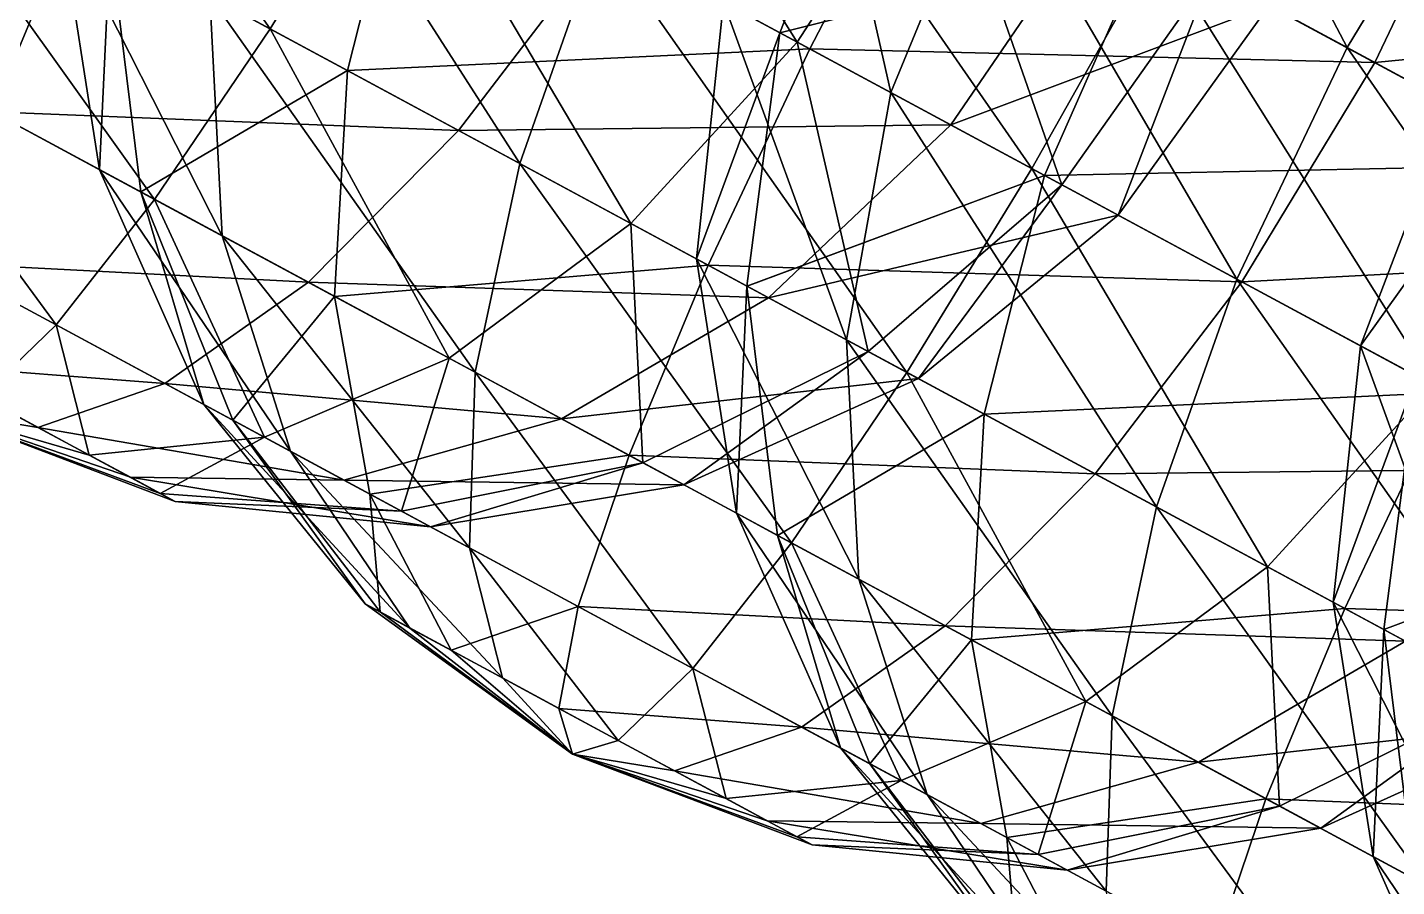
# Model space of a CAD drawing. Header units: metres. Extents: x -386 to 289, y -317 to 299.
# Drawn here: x -3.1 to 38.4, y 124.21 to 150.26 of the extents above; entities that cross this region are included whole.
import ezdxf

# ---------------------------------------------------------------- set-up
doc = ezdxf.new("R2010")
doc.units = ezdxf.units.M

msp = doc.modelspace()

# ---------------------------------------------------------------- linework, layer by layer
for points in [[(-5.050865, 163.459, -183.05844), (-7.4804945, 156.54846, -185.82883), (4.2559056, 150.21585, -184.09088), (4.256006, 150.21596, -184.09077)], [(-5.050865, 163.459, -183.05844), (4.2559056, 150.21585, -184.09088), (8.039389, 156.39587, -181.12003), (8.039489, 156.39598, -181.11992)], [(11.84504, 163.1652, -180.10672), (8.039389, 156.39587, -181.12003), (20.228855, 149.81879, -186.8784), (20.228954, 149.8189, -186.8783)], [(11.84504, 163.1652, -180.10672), (20.228855, 149.81879, -186.8784), (24.464502, 156.35611, -186.06824), (24.464602, 156.35622, -186.06813)], [(30.440643, 161.95428, -528.7395), (26.040586, 155.50569, -528.11615), (36.893932, 149.64954, -518.6788), (36.89403, 149.64964, -518.67865)], [(30.440643, 161.95428, -528.7395), (36.893932, 149.64954, -518.6788), (40.92417, 156.29768, -519.6237), (40.92427, 156.29779, -519.6236)], [(17.593472, 160.0635, -350.39615), (14.249596, 153.04503, -351.34106), (27.33985, 145.9819, -349.40265), (27.339949, 145.98201, -349.40256)], [(17.593472, 160.0635, -350.39615), (27.33985, 145.9819, -349.40265), (31.1455, 152.75124, -348.38934), (31.1456, 152.75134, -348.38925)], [(34.713963, 159.64853, -349.40265), (31.1455, 152.75124, -348.38934), (43.76496, 145.94214, -354.35086), (43.76506, 145.94225, -354.35077)], [(34.713963, 159.64853, -349.40265), (43.76496, 145.94214, -354.35086), (46.90343, 153.07146, -355.16104), (46.90353, 153.07156, -355.16095)], [(3.7660675, 158.70163, -360.4569), (2.4206924, 151.20607, -362.2845), (11.819966, 146.13449, -354.11145), (11.820066, 146.1346, -354.11136)], [(3.7660675, 158.70163, -360.4569), (11.819966, 146.13449, -354.11145), (14.249596, 153.04503, -351.34106), (14.249696, 153.04514, -351.34097)], [(20.794071, 158.33655, -542.45544), (17.998785, 151.02206, -542.5902), (23.066528, 148.28766, -528.7395), (23.066628, 148.28777, -528.7394)], [(20.794071, 158.33655, -542.45544), (23.066528, 148.28766, -528.7395), (26.040586, 155.50569, -528.11615), (26.040686, 155.5058, -528.116)], [(22.560184, 157.3836, -557.8544), (19.70472, 150.1016, -557.4644), (17.998785, 151.02206, -542.5902), (17.998884, 151.02217, -542.5901)], [(30.8657, 152.90219, -570.1868), (19.70472, 150.1016, -557.4644), (22.560184, 157.3836, -557.8544), (22.560284, 157.38371, -557.85425)], [(-7.4804945, 156.54846, -185.82883), (-8.830305, 150.21683, -190.23586), (0.7524252, 145.04626, -188.81683), (0.7525252, 145.04637, -188.81673)], [(-7.4804945, 156.54846, -185.82883), (0.7524252, 145.04626, -188.81683), (4.2559056, 150.21585, -184.09088), (4.256006, 150.21596, -184.09077)], [(24.184704, 156.50706, -407.86572), (20.61624, 149.60977, -406.85242), (8.426771, 156.18684, -401.09402), (8.426871, 156.18695, -401.09393)], [(37.736732, 149.1948, -405.85892), (20.61624, 149.60977, -406.85242), (24.184704, 156.50706, -407.86572), (24.184803, 156.50717, -407.86563)], [(41.080605, 156.21327, -404.914), (37.736732, 149.1948, -405.85892), (24.184704, 156.50706, -407.86572), (24.184803, 156.50717, -407.86563)], [(8.426771, 156.18684, -401.09402), (6.5993633, 148.95139, -398.71875), (-0.59342194, 152.8324, -388.0385), (-0.5933219, 152.8325, -388.03842)], [(8.039389, 156.39587, -181.12003), (4.2559056, 150.21585, -184.09088), (15.184683, 144.319, -189.25371), (15.184783, 144.3191, -189.2536)], [(20.61624, 149.60977, -406.85242), (6.5993633, 148.95139, -398.71875), (8.426771, 156.18684, -401.09402), (8.426871, 156.18695, -401.09393)], [(8.039389, 156.39587, -181.12003), (15.184683, 144.319, -189.25371), (20.228855, 149.81879, -186.8784), (20.228954, 149.8189, -186.8783)], [(8.426771, 156.18684, -401.09402), (8.426771, 156.18684, -401.09402), (20.61624, 149.60977, -406.85242), (20.616339, 149.60988, -406.85233)], [(24.464502, 156.35611, -186.06824), (20.228855, 149.81879, -186.8784), (28.251364, 145.49008, -198.79065), (28.251463, 145.49019, -198.79054)], [(24.464502, 156.35611, -186.06824), (28.251364, 145.49008, -198.79065), (32.770016, 151.8747, -198.4007), (32.770115, 151.8748, -198.40059)], [(40.92417, 156.29768, -519.6237), (36.893932, 149.64954, -518.6788), (50.44596, 142.33727, -516.67194), (50.44606, 142.33737, -516.6718)], [(51.564133, 150.55667, -395.79816), (37.736732, 149.1948, -405.85892), (41.080605, 156.21327, -404.914), (41.080704, 156.21338, -404.9139)], [(26.040586, 155.50569, -528.11615), (23.066528, 148.28766, -528.7395), (33.550056, 142.63106, -519.6237), (33.550156, 142.63116, -519.6236)], [(26.040586, 155.50569, -528.11615), (33.550056, 142.63106, -519.6237), (36.893932, 149.64954, -518.6788), (36.89403, 149.64964, -518.67865)], [(-0.59342194, 152.8324, -388.0385), (-0.9141674, 145.94551, -375.33112), (-2.1229248, 153.65767, -374.70264), (-2.122825, 153.65778, -374.70255)], [(-2.1229248, 153.65767, -374.70264), (-0.9141674, 145.94551, -375.33112), (2.795681, 143.94379, -365.19174), (2.795781, 143.9439, -365.19165)], [(-2.1229248, 153.65767, -374.70264), (2.795681, 143.94379, -365.19174), (2.4206924, 151.20607, -362.2845), (2.4207923, 151.20618, -362.2844)], [(29.289616, 153.75261, -228.13889), (24.889557, 147.30402, -227.51553), (14.406031, 152.96062, -236.63138), (14.406131, 152.96072, -236.63127)], [(34.53613, 150.92175, -213.79962), (24.889557, 147.30402, -227.51553), (29.289616, 153.75261, -228.13889), (29.289715, 153.75272, -228.13878)], [(-1.7723188, 153.4685, -235.59894), (-4.1696005, 147.70206, -230.87299), (-13.092911, 152.51682, -226.65756), (-13.092811, 152.51692, -226.65746)], [(9.964082, 147.13588, -233.861), (-4.1696005, 147.70206, -230.87299), (-1.7723188, 153.4685, -235.59894), (-1.7722188, 153.46861, -235.59883)], [(14.406031, 152.96062, -236.63138), (9.964082, 147.13588, -233.861), (-1.7723188, 153.4685, -235.59894), (-1.7722188, 153.46861, -235.59883)], [(-0.59342194, 152.8324, -388.0385), (0.3346653, 145.27168, -386.21982), (-0.9141674, 145.94551, -375.33112), (-0.9140674, 145.94562, -375.33102)], [(6.5993633, 148.95139, -398.71875), (0.3346653, 145.27168, -386.21982), (-0.59342194, 152.8324, -388.0385), (-0.5933219, 152.8325, -388.03842)], [(24.889557, 147.30402, -227.51553), (9.964082, 147.13588, -233.861), (14.406031, 152.96062, -236.63138), (14.406131, 152.96072, -236.63127)], [(14.249596, 153.04503, -351.34106), (11.819966, 146.13449, -354.11145), (23.556366, 139.80188, -352.3735), (23.556465, 139.80199, -352.3734)], [(14.249596, 153.04503, -351.34106), (23.556366, 139.80188, -352.3735), (27.33985, 145.9819, -349.40265), (27.339949, 145.98201, -349.40256)], [(30.8657, 152.90219, -570.1868), (27.727232, 145.77287, -569.37665), (19.70472, 150.1016, -557.4644), (19.704819, 150.1017, -557.4643)], [(31.1455, 152.75124, -348.38934), (27.33985, 145.9819, -349.40265), (39.529316, 139.40482, -355.16104), (39.529415, 139.40492, -355.16095)], [(43.485165, 146.0931, -576.1484), (27.727232, 145.77287, -569.37665), (30.8657, 152.90219, -570.1868), (30.865799, 152.9023, -570.1867)], [(47.290817, 152.86243, -575.1351), (43.485165, 146.0931, -576.1484), (30.8657, 152.90219, -570.1868), (30.865799, 152.9023, -570.1867)], [(30.8657, 152.90219, -570.1868), (30.8657, 152.90219, -570.1868), (43.485165, 146.0931, -576.1484), (43.485264, 146.0932, -576.14825)], [(31.1455, 152.75124, -348.38934), (39.529316, 139.40482, -355.16104), (43.76496, 145.94214, -354.35086), (43.76506, 145.94225, -354.35077)], [(32.770016, 151.8747, -198.4007), (28.251364, 145.49008, -198.79065), (29.9573, 144.56961, -213.66487), (29.9574, 144.56972, -213.66476)], [(32.770016, 151.8747, -198.4007), (29.9573, 144.56961, -213.66487), (34.53613, 150.92175, -213.79962), (34.53623, 150.92186, -213.79951)], [(2.4206924, 151.20607, -362.2845), (2.795681, 143.94379, -365.19174), (10.470156, 139.80286, -358.5185), (10.470256, 139.80296, -358.5184)], [(2.4206924, 151.20607, -362.2845), (10.470156, 139.80286, -358.5185), (11.819966, 146.13449, -354.11145), (11.820066, 146.1346, -354.11136)], [(19.70472, 150.1016, -557.4644), (17.177536, 143.2437, -542.9853), (17.998785, 151.02206, -542.5902), (17.998884, 151.02217, -542.5901)], [(17.998785, 151.02206, -542.5902), (17.177536, 143.2437, -542.9853), (21.721153, 140.7921, -530.5671), (21.721252, 140.7922, -530.56696)], [(17.998785, 151.02206, -542.5902), (21.721153, 140.7921, -530.5671), (23.066528, 148.28766, -528.7395), (23.066628, 148.28777, -528.7394)], [(34.53613, 150.92175, -213.79962), (29.9573, 144.56961, -213.66487), (24.889557, 147.30402, -227.51553), (24.889656, 147.30412, -227.51543)], [(51.564133, 150.55667, -395.79816), (48.590076, 143.33864, -396.4215), (37.736732, 149.1948, -405.85892), (37.73683, 149.1949, -405.85883)], [(-8.830305, 150.21683, -190.23586), (-9.008308, 144.89558, -195.97922), (-2.232294, 141.23944, -194.97581), (-2.2321942, 141.23955, -194.97571)], [(-8.830305, 150.21683, -190.23586), (-2.232294, 141.23944, -194.97581), (0.7524252, 145.04626, -188.81683), (0.7525252, 145.04637, -188.81673)], [(4.2559056, 150.21585, -184.09088), (0.7524252, 145.04626, -188.81683), (9.675734, 140.2315, -193.03226), (9.675834, 140.23161, -193.03215)], [(4.2559056, 150.21585, -184.09088), (9.675734, 140.2315, -193.03226), (15.184683, 144.319, -189.25371), (15.184783, 144.3191, -189.2536)], [(19.70472, 150.1016, -557.4644), (18.707039, 142.41843, -556.32117), (17.177536, 143.2437, -542.9853), (17.177635, 143.2438, -542.98517)], [(27.727232, 145.77287, -569.37665), (18.707039, 142.41843, -556.32117), (19.70472, 150.1016, -557.4644), (19.704819, 150.1017, -557.4643)], [(20.61624, 149.60977, -406.85242), (17.528141, 143.05453, -403.88156), (6.5993633, 148.95139, -398.71875), (6.5994635, 148.95149, -398.71866)], [(20.228855, 149.81879, -186.8784), (15.184683, 144.319, -189.25371), (22.377468, 140.43797, -199.93393), (22.377567, 140.43808, -199.93382)], [(33.70649, 142.54665, -404.914), (17.528141, 143.05453, -403.88156), (20.61624, 149.60977, -406.85242), (20.616339, 149.60988, -406.85233)], [(20.228855, 149.81879, -186.8784), (22.377468, 140.43797, -199.93393), (28.251364, 145.49008, -198.79065), (28.251463, 145.49019, -198.79054)], [(37.736732, 149.1948, -405.85892), (33.70649, 142.54665, -404.914), (20.61624, 149.60977, -406.85242), (20.616339, 149.60988, -406.85233)], [(36.893932, 149.64954, -518.6788), (33.550056, 142.63106, -519.6237), (46.640312, 135.56793, -517.68524), (46.64041, 135.56804, -517.6851)], [(36.893932, 149.64954, -518.6788), (46.640312, 135.56793, -517.68524), (50.44596, 142.33727, -516.67194), (50.44606, 142.33737, -516.6718)], [(48.590076, 143.33864, -396.4215), (33.70649, 142.54665, -404.914), (37.736732, 149.1948, -405.85892), (37.73683, 149.1949, -405.85883)], [(6.5993633, 148.95139, -398.71875), (6.20755, 142.10284, -394.9402), (0.3346653, 145.27168, -386.21982), (0.3347653, 145.27179, -386.21973)], [(17.528141, 143.05453, -403.88156), (6.20755, 142.10284, -394.9402), (6.5993633, 148.95139, -398.71875), (6.5994635, 148.95149, -398.71866)], [(6.5993633, 148.95139, -398.71875), (6.5993633, 148.95139, -398.71875), (17.528141, 143.05453, -403.88156), (17.52824, 143.05464, -403.88147)], [(23.066528, 148.28766, -528.7395), (21.721153, 140.7921, -530.5671), (31.120426, 135.72052, -522.39404), (31.120525, 135.72063, -522.3939)], [(23.066528, 148.28766, -528.7395), (31.120426, 135.72052, -522.39404), (33.550056, 142.63106, -519.6237), (33.550156, 142.63116, -519.6236)], [(41.860645, 146.96964, -726.13696), (37.299248, 140.6081, -710.8728), (40.094532, 147.92258, -710.73804), (40.09463, 147.92268, -710.7379)], [(40.094532, 147.92258, -710.73804), (37.299248, 140.6081, -710.8728), (42.36699, 137.87369, -697.0221), (42.36709, 137.8738, -697.022)], [(5.4131308, 142.5315, -229.45396), (-5.712693, 143.11737, -224.714), (-4.1696005, 147.70206, -230.87299), (-4.1695004, 147.70216, -230.87288)], [(9.964082, 147.13588, -233.861), (5.4131308, 142.5315, -229.45396), (-4.1696005, 147.70206, -230.87299), (-4.1695004, 147.70216, -230.87288)], [(19.363354, 142.0643, -225.68796), (5.4131308, 142.5315, -229.45396), (9.964082, 147.13588, -233.861), (9.964182, 147.13599, -233.86089)], [(24.889557, 147.30402, -227.51553), (19.363354, 142.0643, -225.68796), (9.964082, 147.13588, -233.861), (9.964182, 147.13599, -233.86089)], [(29.9573, 144.56961, -213.66487), (19.363354, 142.0643, -225.68796), (24.889557, 147.30402, -227.51553), (24.889656, 147.30412, -227.51543)], [(41.860645, 146.96964, -726.13696), (39.00518, 139.68762, -725.747), (37.299248, 140.6081, -710.8728), (37.299347, 140.6082, -710.8727)], [(11.819966, 146.13449, -354.11145), (10.470156, 139.80286, -358.5185), (20.052887, 134.6323, -357.09946), (20.052986, 134.6324, -357.09937)], [(11.819966, 146.13449, -354.11145), (20.052887, 134.6323, -357.09946), (23.556366, 139.80188, -352.3735), (23.556465, 139.80199, -352.3734)], [(43.485165, 146.0931, -576.1484), (39.916702, 139.1958, -575.1351), (27.727232, 145.77287, -569.37665), (27.727331, 145.77298, -569.3765)], [(0.3346653, 145.27168, -386.21982), (2.2422218, 138.82512, -376.15018), (-0.9141674, 145.94551, -375.33112), (-0.9140674, 145.94562, -375.33102)], [(-0.9141674, 145.94551, -375.33112), (2.2422218, 138.82512, -376.15018), (4.8654785, 137.4097, -368.98053), (4.8655787, 137.4098, -368.98044)], [(-0.9141674, 145.94551, -375.33112), (4.8654785, 137.4097, -368.98053), (2.795681, 143.94379, -365.19174), (2.795781, 143.9439, -365.19165)], [(27.727232, 145.77287, -569.37665), (25.899824, 138.53741, -567.00134), (18.707039, 142.41843, -556.32117), (18.707138, 142.41853, -556.32104)], [(27.33985, 145.9819, -349.40265), (23.556366, 139.80188, -352.3735), (34.485146, 133.90503, -357.53632), (34.485245, 133.90514, -357.53622)], [(39.916702, 139.1958, -575.1351), (25.899824, 138.53741, -567.00134), (27.727232, 145.77287, -569.37665), (27.727331, 145.77298, -569.3765)], [(27.33985, 145.9819, -349.40265), (34.485146, 133.90503, -357.53632), (39.529316, 139.40482, -355.16104), (39.529415, 139.40492, -355.16095)], [(27.727232, 145.77287, -569.37665), (27.727232, 145.77287, -569.37665), (39.916702, 139.1958, -575.1351), (39.9168, 139.1959, -575.13495)], [(6.20755, 142.10284, -394.9402), (3.1252785, 138.34865, -383.84964), (0.3346653, 145.27168, -386.21982), (0.3347653, 145.27179, -386.21973)], [(0.3346653, 145.27168, -386.21982), (3.1252785, 138.34865, -383.84964), (2.2422218, 138.82512, -376.15018), (2.2423217, 138.82523, -376.1501)], [(28.251364, 145.49008, -198.79065), (22.377468, 140.43797, -199.93393), (23.90697, 139.6127, -213.26979), (23.907068, 139.61281, -213.26968)], [(28.251364, 145.49008, -198.79065), (23.90697, 139.6127, -213.26979), (29.9573, 144.56961, -213.66487), (29.9574, 144.56972, -213.66476)], [(-9.008308, 144.89558, -195.97922), (-4.494852, 139.05481, -202.1481), (-2.232294, 141.23944, -194.97581), (-2.2321942, 141.23955, -194.97571)], [(0.7524252, 145.04626, -188.81683), (-2.232294, 141.23944, -194.97581), (4.0774374, 137.8349, -197.95657), (4.0775375, 137.835, -197.95647)], [(0.7524252, 145.04626, -188.81683), (4.0774374, 137.8349, -197.95657), (9.675734, 140.2315, -193.03226), (9.675834, 140.23161, -193.03215)], [(29.9573, 144.56961, -213.66487), (23.90697, 139.6127, -213.26979), (19.363354, 142.0643, -225.68796), (19.363453, 142.0644, -225.68785)], [(15.184683, 144.319, -189.25371), (9.675734, 140.2315, -193.03226), (15.548618, 137.06268, -201.75262), (15.548718, 137.06279, -201.75252)], [(15.184683, 144.319, -189.25371), (15.548618, 137.06268, -201.75262), (22.377468, 140.43797, -199.93393), (22.377567, 140.43808, -199.93382)], [(2.795681, 143.94379, -365.19174), (4.8654785, 137.4097, -368.98053), (10.292152, 134.48161, -364.26184), (10.292253, 134.48172, -364.26175)], [(2.795681, 143.94379, -365.19174), (10.292152, 134.48161, -364.26184), (10.470156, 139.80286, -358.5185), (10.470256, 139.80296, -358.5184)], [(18.707039, 142.41843, -556.32117), (18.386293, 135.53154, -543.6138), (17.177536, 143.2437, -542.9853), (17.177635, 143.2438, -542.98517)], [(17.177536, 143.2437, -542.9853), (18.386293, 135.53154, -543.6138), (22.096142, 133.52982, -533.47437), (22.096241, 133.52992, -533.47424)], [(17.177536, 143.2437, -542.9853), (22.096142, 133.52982, -533.47437), (21.721153, 140.7921, -530.5671), (21.721252, 140.7922, -530.56696)], [(48.590076, 143.33864, -396.4215), (44.190018, 136.89005, -395.79816), (33.70649, 142.54665, -404.914), (33.70659, 142.54675, -404.9139)], [(1.0633211, 139.46123, -223.7106), (-6.2964373, 140.02689, -217.54172), (-5.712693, 143.11737, -224.714), (-5.712593, 143.11748, -224.7139)], [(5.4131308, 142.5315, -229.45396), (1.0633211, 139.46123, -223.7106), (-5.712693, 143.11737, -224.714), (-5.712593, 143.11748, -224.7139)], [(17.528141, 143.05453, -403.88156), (15.13086, 137.28809, -399.1556), (6.20755, 142.10284, -394.9402), (6.20765, 142.10295, -394.9401)], [(29.264542, 136.72191, -402.14362), (15.13086, 137.28809, -399.1556), (17.528141, 143.05453, -403.88156), (17.52824, 143.05464, -403.88147)], [(33.70649, 142.54665, -404.914), (29.264542, 136.72191, -402.14362), (17.528141, 143.05453, -403.88156), (17.52824, 143.05464, -403.88147)], [(13.0876045, 138.39056, -222.7807), (1.0633211, 139.46123, -223.7106), (5.4131308, 142.5315, -229.45396), (5.413231, 142.5316, -229.45386)], [(19.363354, 142.0643, -225.68796), (13.0876045, 138.39056, -222.7807), (5.4131308, 142.5315, -229.45396), (5.413231, 142.5316, -229.45386)], [(18.707039, 142.41843, -556.32117), (19.635126, 134.85771, -554.50244), (18.386293, 135.53154, -543.6138), (18.386393, 135.53165, -543.61365)], [(25.899824, 138.53741, -567.00134), (19.635126, 134.85771, -554.50244), (18.707039, 142.41843, -556.32117), (18.707138, 142.41853, -556.32104)], [(44.190018, 136.89005, -395.79816), (29.264542, 136.72191, -402.14362), (33.70649, 142.54665, -404.914), (33.70659, 142.54675, -404.9139)], [(33.550056, 142.63106, -519.6237), (31.120426, 135.72052, -522.39404), (42.856827, 129.38791, -520.6561), (42.856926, 129.38802, -520.656)], [(33.550056, 142.63106, -519.6237), (42.856827, 129.38791, -520.6561), (46.640312, 135.56793, -517.68524), (46.64041, 135.56804, -517.6851)], [(6.20755, 142.10284, -394.9402), (7.278036, 136.10794, -390.01587), (3.1252785, 138.34865, -383.84964), (3.1253784, 138.34875, -383.84955)], [(15.13086, 137.28809, -399.1556), (7.278036, 136.10794, -390.01587), (6.20755, 142.10284, -394.9402), (6.20765, 142.10295, -394.9401)], [(6.20755, 142.10284, -394.9402), (6.20755, 142.10284, -394.9402), (15.13086, 137.28809, -399.1556), (15.13096, 137.2882, -399.15552)], [(23.90697, 139.6127, -213.26979), (13.0876045, 138.39056, -222.7807), (19.363354, 142.0643, -225.68796), (19.363453, 142.0644, -225.68785)], [(-2.232294, 141.23944, -194.97581), (-4.494852, 139.05481, -202.1481), (-1.2286949, 137.29248, -203.69106), (-1.2285949, 137.29259, -203.69095)], [(-2.232294, 141.23944, -194.97581), (-1.2286949, 137.29248, -203.69106), (4.0774374, 137.8349, -197.95657), (4.0775375, 137.835, -197.95647)], [(21.721153, 140.7921, -530.5671), (22.096142, 133.52982, -533.47437), (29.770617, 129.38889, -526.8011), (29.770716, 129.38899, -526.80096)], [(21.721153, 140.7921, -530.5671), (29.770617, 129.38889, -526.8011), (31.120426, 135.72052, -522.39404), (31.120525, 135.72063, -522.3939)], [(22.377468, 140.43797, -199.93393), (15.548618, 137.06268, -201.75262), (16.797451, 136.38884, -212.64131), (16.79755, 136.38895, -212.6412)], [(22.377468, 140.43797, -199.93393), (16.797451, 136.38884, -212.64131), (23.90697, 139.6127, -213.26979), (23.907068, 139.61281, -213.26968)], [(39.00518, 139.68762, -725.747), (36.477997, 132.82973, -711.2679), (37.299248, 140.6081, -710.8728), (37.299347, 140.6082, -710.8727)], [(37.299248, 140.6081, -710.8728), (36.477997, 132.82973, -711.2679), (41.021614, 130.37813, -698.8497), (41.021713, 130.37823, -698.84955)], [(37.299248, 140.6081, -710.8728), (41.021614, 130.37813, -698.8497), (42.36699, 137.87369, -697.0221), (42.36709, 137.8738, -697.022)], [(-2.7889156, 138.13434, -217.02232), (-5.881056, 138.64122, -209.84491), (-6.2964373, 140.02689, -217.54172), (-6.296337, 140.027, -217.54161)], [(1.0633211, 139.46123, -223.7106), (-2.7889156, 138.13434, -217.02232), (-6.2964373, 140.02689, -217.54172), (-6.296337, 140.027, -217.54161)], [(9.675734, 140.2315, -193.03226), (4.0774374, 137.8349, -197.95657), (8.230194, 135.5942, -204.1228), (8.230294, 135.5943, -204.1227)], [(9.675734, 140.2315, -193.03226), (8.230194, 135.5942, -204.1228), (15.548618, 137.06268, -201.75262), (15.548718, 137.06279, -201.75252)], [(6.489994, 136.53316, -218.9919), (-2.7889156, 138.13434, -217.02232), (1.0633211, 139.46123, -223.7106), (1.0634211, 139.46133, -223.7105)], [(13.0876045, 138.39056, -222.7807), (6.489994, 136.53316, -218.9919), (1.0633211, 139.46123, -223.7106), (1.0634211, 139.46133, -223.7105)], [(10.470156, 139.80286, -358.5185), (10.292152, 134.48161, -364.26184), (17.068167, 130.82547, -363.25842), (17.068266, 130.82558, -363.25833)], [(10.470156, 139.80286, -358.5185), (17.068167, 130.82547, -363.25842), (20.052887, 134.6323, -357.09946), (20.052986, 134.6324, -357.09937)], [(23.90697, 139.6127, -213.26979), (16.797451, 136.38884, -212.64131), (13.0876045, 138.39056, -222.7807), (13.087705, 138.39067, -222.7806)], [(23.556366, 139.80188, -352.3735), (20.052887, 134.6323, -357.09946), (28.976194, 129.81754, -361.31488), (28.976294, 129.81764, -361.3148)], [(23.556366, 139.80188, -352.3735), (28.976194, 129.81754, -361.31488), (34.485146, 133.90503, -357.53632), (34.485245, 133.90514, -357.53622)], [(39.00518, 139.68762, -725.747), (38.0075, 132.00446, -724.60376), (36.477997, 132.82973, -711.2679), (36.478096, 132.82983, -711.26776)], [(47.027695, 135.3589, -737.65924), (38.0075, 132.00446, -724.60376), (39.00518, 139.68762, -725.747), (39.00528, 139.68773, -725.7469)], [(-4.494852, 139.05481, -202.1481), (-5.881056, 138.64122, -209.84491), (-1.2286949, 137.29248, -203.69106), (-1.2285949, 137.29259, -203.69095)], [(39.916702, 139.1958, -575.1351), (36.8286, 132.64056, -572.1642), (25.899824, 138.53741, -567.00134), (25.899923, 138.53752, -567.0012)], [(39.529316, 139.40482, -355.16104), (34.485146, 133.90503, -357.53632), (41.67793, 130.024, -368.21655), (41.67803, 130.02411, -368.21646)], [(53.00695, 132.13268, -573.1966), (36.8286, 132.64056, -572.1642), (39.916702, 139.1958, -575.1351), (39.9168, 139.1959, -575.13495)], [(-1.2286949, 137.29248, -203.69106), (-5.881056, 138.64122, -209.84491), (0.9209299, 136.1326, -206.88293), (0.9210299, 136.1327, -206.88283)], [(0.9209299, 136.1326, -206.88293), (-5.881056, 138.64122, -209.84491), (1.3780351, 135.88597, -210.86847), (1.3781351, 135.88608, -210.86836)], [(1.3780351, 135.88597, -210.86847), (-5.881056, 138.64122, -209.84491), (0.020137787, 136.61865, -214.57974), (0.020237787, 136.61876, -214.57964)], [(0.020137787, 136.61865, -214.57974), (-5.881056, 138.64122, -209.84491), (-2.7889156, 138.13434, -217.02232), (-2.7888157, 138.13445, -217.02222)], [(3.1252785, 138.34865, -383.84964), (7.131136, 132.78175, -377.10397), (2.2422218, 138.82512, -376.15018), (2.2423217, 138.82523, -376.1501)], [(2.2422218, 138.82512, -376.15018), (7.131136, 132.78175, -377.10397), (8.489033, 132.04907, -373.3927), (8.489133, 132.04918, -373.3926)], [(2.2422218, 138.82512, -376.15018), (8.489033, 132.04907, -373.3927), (4.8654785, 137.4097, -368.98053), (4.8655787, 137.4098, -368.98044)], [(7.278036, 136.10794, -390.01587), (7.5882397, 132.53513, -381.0895), (3.1252785, 138.34865, -383.84964), (3.1253784, 138.34875, -383.84955)], [(3.1252785, 138.34865, -383.84964), (7.5882397, 132.53513, -381.0895), (7.131136, 132.78175, -377.10397), (7.131236, 132.78186, -377.10388)], [(16.797451, 136.38884, -212.64131), (6.489994, 136.53316, -218.9919), (13.0876045, 138.39056, -222.7807), (13.087705, 138.39067, -222.7806)], [(25.899824, 138.53741, -567.00134), (25.50801, 131.68887, -563.2228), (19.635126, 134.85771, -554.50244), (19.635225, 134.85782, -554.5023)], [(36.8286, 132.64056, -572.1642), (25.50801, 131.68887, -563.2228), (25.899824, 138.53741, -567.00134), (25.899923, 138.53752, -567.0012)], [(25.899824, 138.53741, -567.00134), (25.899824, 138.53741, -567.00134), (36.8286, 132.64056, -572.1642), (36.8287, 132.64067, -572.16406)], [(6.489994, 136.53316, -218.9919), (0.020137787, 136.61865, -214.57974), (-2.7889156, 138.13434, -217.02232), (-2.7888157, 138.13445, -217.02222)], [(4.0774374, 137.8349, -197.95657), (-1.2286949, 137.29248, -203.69106), (0.9209299, 136.1326, -206.88293), (0.9210299, 136.1327, -206.88283)], [(4.0774374, 137.8349, -197.95657), (0.9209299, 136.1326, -206.88293), (8.230194, 135.5942, -204.1228), (8.230294, 135.5943, -204.1227)], [(4.8654785, 137.4097, -368.98053), (8.489033, 132.04907, -373.3927), (11.298086, 130.53339, -370.95013), (11.298186, 130.5335, -370.95004)], [(4.8654785, 137.4097, -368.98053), (11.298086, 130.53339, -370.95013), (10.292152, 134.48161, -364.26184), (10.292253, 134.48172, -364.26175)], [(15.13086, 137.28809, -399.1556), (13.587768, 132.7034, -392.99664), (7.278036, 136.10794, -390.01587), (7.2781363, 136.10805, -390.01578)], [(15.548618, 137.06268, -201.75262), (8.230194, 135.5942, -204.1228), (9.113251, 135.11772, -211.82227), (9.113351, 135.11783, -211.82216)], [(15.548618, 137.06268, -201.75262), (9.113251, 135.11772, -211.82227), (16.797451, 136.38884, -212.64131), (16.79755, 136.38895, -212.6412)], [(24.713593, 132.11752, -397.73657), (13.587768, 132.7034, -392.99664), (15.13086, 137.28809, -399.1556), (15.13096, 137.2882, -399.15552)], [(29.264542, 136.72191, -402.14362), (24.713593, 132.11752, -397.73657), (15.13086, 137.28809, -399.1556), (15.13096, 137.2882, -399.15552)], [(9.113251, 135.11772, -211.82227), (1.3780351, 135.88597, -210.86847), (0.020137787, 136.61865, -214.57974), (0.020237787, 136.61876, -214.57964)], [(9.113251, 135.11772, -211.82227), (0.020137787, 136.61865, -214.57974), (6.489994, 136.53316, -218.9919), (6.490094, 136.53326, -218.99179)], [(38.663815, 131.65033, -393.97058), (24.713593, 132.11752, -397.73657), (29.264542, 136.72191, -402.14362), (29.26464, 136.72202, -402.14352)], [(44.190018, 136.89005, -395.79816), (38.663815, 131.65033, -393.97058), (29.264542, 136.72191, -402.14362), (29.26464, 136.72202, -402.14352)], [(8.230194, 135.5942, -204.1228), (0.9209299, 136.1326, -206.88293), (1.3780351, 135.88597, -210.86847), (1.3781351, 135.88608, -210.86836)], [(16.797451, 136.38884, -212.64131), (9.113251, 135.11772, -211.82227), (6.489994, 136.53316, -218.9919), (6.490094, 136.53326, -218.99179)], [(8.230194, 135.5942, -204.1228), (1.3780351, 135.88597, -210.86847), (9.113251, 135.11772, -211.82227), (9.113351, 135.11783, -211.82216)], [(13.587768, 132.7034, -392.99664), (9.737865, 131.37524, -384.2814), (7.278036, 136.10794, -390.01587), (7.2781363, 136.10805, -390.01578)], [(7.278036, 136.10794, -390.01587), (9.737865, 131.37524, -384.2814), (7.5882397, 132.53513, -381.0895), (7.58834, 132.53523, -381.08942)], [(7.278036, 136.10794, -390.01587), (7.278036, 136.10794, -390.01587), (13.587768, 132.7034, -392.99664), (13.587868, 132.7035, -392.99655)], [(31.120426, 135.72052, -522.39404), (29.770617, 129.38889, -526.8011), (39.353348, 124.21833, -525.3821), (39.353447, 124.21843, -525.38196)], [(31.120426, 135.72052, -522.39404), (39.353348, 124.21833, -525.3821), (42.856827, 129.38791, -520.6561), (42.856926, 129.38802, -520.656)], [(19.635126, 134.85771, -554.50244), (21.542683, 128.41115, -544.4328), (18.386293, 135.53154, -543.6138), (18.386393, 135.53165, -543.61365)], [(18.386293, 135.53154, -543.6138), (21.542683, 128.41115, -544.4328), (24.16594, 126.99572, -537.2632), (24.166039, 126.99582, -537.26306)], [(18.386293, 135.53154, -543.6138), (24.16594, 126.99572, -537.2632), (22.096142, 133.52982, -533.47437), (22.096241, 133.52992, -533.47424)], [(47.027695, 135.3589, -737.65924), (45.200287, 128.12344, -735.28394), (38.0075, 132.00446, -724.60376), (38.0076, 132.00456, -724.60364)], [(10.292152, 134.48161, -364.26184), (11.298086, 130.53339, -370.95013), (14.805609, 128.64084, -370.43073), (14.805709, 128.64095, -370.43063)], [(10.292152, 134.48161, -364.26184), (14.805609, 128.64084, -370.43073), (17.068167, 130.82547, -363.25842), (17.068266, 130.82558, -363.25833)], [(20.052887, 134.6323, -357.09946), (17.068167, 130.82547, -363.25842), (23.3779, 127.42093, -366.2392), (23.377998, 127.42103, -366.2391)], [(25.50801, 131.68887, -563.2228), (22.42574, 127.93468, -552.13226), (19.635126, 134.85771, -554.50244), (19.635225, 134.85782, -554.5023)], [(19.635126, 134.85771, -554.50244), (22.42574, 127.93468, -552.13226), (21.542683, 128.41115, -544.4328), (21.542782, 128.41125, -544.4327)], [(20.052887, 134.6323, -357.09946), (23.3779, 127.42093, -366.2392), (28.976194, 129.81754, -361.31488), (28.976294, 129.81764, -361.3148)], [(34.485146, 133.90503, -357.53632), (28.976194, 129.81754, -361.31488), (34.84908, 126.648705, -370.03525), (34.84918, 126.6488, -370.03516)], [(34.485146, 133.90503, -357.53632), (34.84908, 126.648705, -370.03525), (41.67793, 130.024, -368.21655), (41.67803, 130.02411, -368.21646)], [(22.096142, 133.52982, -533.47437), (24.16594, 126.99572, -537.2632), (29.592613, 124.06764, -532.54443), (29.592712, 124.06774, -532.5443)], [(22.096142, 133.52982, -533.47437), (29.592613, 124.06764, -532.54443), (29.770617, 129.38889, -526.8011), (29.770716, 129.38899, -526.80096)], [(38.0075, 132.00446, -724.60376), (37.686752, 125.11757, -711.89636), (36.477997, 132.82973, -711.2679), (36.478096, 132.82983, -711.26776)], [(36.477997, 132.82973, -711.2679), (37.686752, 125.11757, -711.89636), (41.396603, 123.115845, -701.75696), (41.3967, 123.115944, -701.75684)], [(36.477997, 132.82973, -711.2679), (41.396603, 123.115845, -701.75696), (41.021614, 130.37813, -698.8497), (41.021713, 130.37823, -698.84955)], [(7.5882397, 132.53513, -381.0895), (13.419405, 128.22725, -378.12753), (7.131136, 132.78175, -377.10397), (7.131236, 132.78186, -377.10388)], [(7.131136, 132.78175, -377.10397), (13.419405, 128.22725, -378.12753), (8.489033, 132.04907, -373.3927), (8.489133, 132.04918, -373.3926)], [(9.737865, 131.37524, -384.2814), (13.419405, 128.22725, -378.12753), (7.5882397, 132.53513, -381.0895), (7.58834, 132.53523, -381.08942)], [(13.587768, 132.7034, -392.99664), (13.004024, 129.61292, -385.82434), (9.737865, 131.37524, -384.2814), (9.737966, 131.37535, -384.2813)], [(20.363781, 129.04726, -391.99323), (13.004024, 129.61292, -385.82434), (13.587768, 132.7034, -392.99664), (13.587868, 132.7035, -392.99655)], [(24.713593, 132.11752, -397.73657), (20.363781, 129.04726, -391.99323), (13.587768, 132.7034, -392.99664), (13.587868, 132.7035, -392.99655)], [(36.8286, 132.64056, -572.1642), (34.43132, 126.87411, -567.43823), (25.50801, 131.68887, -563.2228), (25.50811, 131.68898, -563.22266)], [(48.565002, 126.30794, -570.4263), (34.43132, 126.87411, -567.43823), (36.8286, 132.64056, -572.1642), (36.8287, 132.64067, -572.16406)], [(53.00695, 132.13268, -573.1966), (48.565002, 126.30794, -570.4263), (36.8286, 132.64056, -572.1642), (36.8287, 132.64067, -572.16406)], [(8.489033, 132.04907, -373.3927), (13.419405, 128.22725, -378.12753), (11.298086, 130.53339, -370.95013), (11.298186, 130.5335, -370.95004)], [(32.388065, 127.97659, -391.06332), (20.363781, 129.04726, -391.99323), (24.713593, 132.11752, -397.73657), (24.713692, 132.11763, -397.73648)], [(38.663815, 131.65033, -393.97058), (32.388065, 127.97659, -391.06332), (24.713593, 132.11752, -397.73657), (24.713692, 132.11763, -397.73648)], [(38.0075, 132.00446, -724.60376), (38.935585, 124.44373, -722.78503), (37.686752, 125.11757, -711.89636), (37.68685, 125.11767, -711.89624)], [(45.200287, 128.12344, -735.28394), (38.935585, 124.44373, -722.78503), (38.0075, 132.00446, -724.60376), (38.0076, 132.00456, -724.60364)], [(25.50801, 131.68887, -563.2228), (26.578497, 125.69397, -558.2985), (22.42574, 127.93468, -552.13226), (22.425838, 127.93478, -552.13214)], [(34.43132, 126.87411, -567.43823), (26.578497, 125.69397, -558.2985), (25.50801, 131.68887, -563.2228), (25.50811, 131.68898, -563.22266)], [(25.50801, 131.68887, -563.2228), (25.50801, 131.68887, -563.2228), (34.43132, 126.87411, -567.43823), (34.43142, 126.87421, -567.4381)], [(43.207428, 129.19873, -381.55243), (32.388065, 127.97659, -391.06332), (38.663815, 131.65033, -393.97058), (38.663914, 131.65044, -393.9705)], [(13.004024, 129.61292, -385.82434), (13.419405, 128.22725, -378.12753), (9.737865, 131.37524, -384.2814), (9.737966, 131.37535, -384.2813)], [(17.068167, 130.82547, -363.25842), (14.805609, 128.64084, -370.43073), (18.071766, 126.87851, -371.97366), (18.071865, 126.87861, -371.97357)], [(17.068167, 130.82547, -363.25842), (18.071766, 126.87851, -371.97366), (23.3779, 127.42093, -366.2392), (23.377998, 127.42103, -366.2391)], [(11.298086, 130.53339, -370.95013), (13.419405, 128.22725, -378.12753), (14.805609, 128.64084, -370.43073), (14.805709, 128.64095, -370.43063)], [(41.67793, 130.024, -368.21655), (34.84908, 126.648705, -370.03525), (36.09791, 125.97487, -380.92395), (36.09801, 125.97497, -380.92386)], [(41.67793, 130.024, -368.21655), (36.09791, 125.97487, -380.92395), (43.207428, 129.19873, -381.55243), (43.207527, 129.19884, -381.55234)], [(16.511545, 127.72036, -385.30493), (13.419405, 128.22725, -378.12753), (13.004024, 129.61292, -385.82434), (13.004124, 129.61302, -385.82425)], [(20.363781, 129.04726, -391.99323), (16.511545, 127.72036, -385.30493), (13.004024, 129.61292, -385.82434), (13.004124, 129.61302, -385.82425)], [(28.976194, 129.81754, -361.31488), (23.3779, 127.42093, -366.2392), (27.530655, 125.18022, -372.40543), (27.530754, 125.18032, -372.40533)], [(28.976194, 129.81754, -361.31488), (27.530655, 125.18022, -372.40543), (34.84908, 126.648705, -370.03525), (34.84918, 126.6488, -370.03516)], [(29.770617, 129.38889, -526.8011), (29.592613, 124.06764, -532.54443), (36.36863, 120.41151, -531.5411), (36.36873, 120.411606, -531.54095)], [(29.770617, 129.38889, -526.8011), (36.36863, 120.41151, -531.5411), (39.353348, 124.21833, -525.3821), (39.353447, 124.21843, -525.38196)], [(43.207428, 129.19873, -381.55243), (36.09791, 125.97487, -380.92395), (32.388065, 127.97659, -391.06332), (32.388165, 127.97669, -391.06323)], [(25.790455, 126.11919, -387.27454), (16.511545, 127.72036, -385.30493), (20.363781, 129.04726, -391.99323), (20.36388, 129.04736, -391.99313)], [(32.388065, 127.97659, -391.06332), (25.790455, 126.11919, -387.27454), (20.363781, 129.04726, -391.99323), (20.36388, 129.04736, -391.99313)], [(14.805609, 128.64084, -370.43073), (13.419405, 128.22725, -378.12753), (18.071766, 126.87851, -371.97366), (18.071865, 126.87861, -371.97357)], [(22.42574, 127.93468, -552.13226), (26.431597, 122.36778, -545.3866), (21.542683, 128.41115, -544.4328), (21.542782, 128.41125, -544.4327)], [(21.542683, 128.41115, -544.4328), (26.431597, 122.36778, -545.3866), (27.789494, 121.6351, -541.67535), (27.789593, 121.6352, -541.67523)], [(21.542683, 128.41115, -544.4328), (27.789494, 121.6351, -541.67535), (24.16594, 126.99572, -537.2632), (24.166039, 126.99582, -537.26306)], [(18.071766, 126.87851, -371.97366), (13.419405, 128.22725, -378.12753), (20.22139, 125.718636, -375.16556), (20.221489, 125.718735, -375.16547)], [(20.22139, 125.718636, -375.16556), (13.419405, 128.22725, -378.12753), (20.678495, 125.472, -379.1511), (20.678595, 125.4721, -379.151)], [(20.678495, 125.472, -379.1511), (13.419405, 128.22725, -378.12753), (19.320599, 126.20468, -382.86237), (19.320698, 126.20478, -382.86227)], [(19.320599, 126.20468, -382.86237), (13.419405, 128.22725, -378.12753), (16.511545, 127.72036, -385.30493), (16.511644, 127.72046, -385.30484)], [(26.578497, 125.69397, -558.2985), (26.8887, 122.12115, -549.37213), (22.42574, 127.93468, -552.13226), (22.425838, 127.93478, -552.13214)], [(22.42574, 127.93468, -552.13226), (26.8887, 122.12115, -549.37213), (26.431597, 122.36778, -545.3866), (26.431696, 122.36788, -545.3865)], [(36.09791, 125.97487, -380.92395), (25.790455, 126.11919, -387.27454), (32.388065, 127.97659, -391.06332), (32.388165, 127.97669, -391.06323)], [(25.790455, 126.11919, -387.27454), (19.320599, 126.20468, -382.86237), (16.511545, 127.72036, -385.30493), (16.511644, 127.72046, -385.30484)], [(23.3779, 127.42093, -366.2392), (18.071766, 126.87851, -371.97366), (20.22139, 125.718636, -375.16556), (20.221489, 125.718735, -375.16547)], [(23.3779, 127.42093, -366.2392), (20.22139, 125.718636, -375.16556), (27.530655, 125.18022, -372.40543), (27.530754, 125.18032, -372.40533)], [(24.16594, 126.99572, -537.2632), (27.789494, 121.6351, -541.67535), (30.598547, 120.11942, -539.2327), (30.598646, 120.11952, -539.2326)], [(24.16594, 126.99572, -537.2632), (30.598547, 120.11942, -539.2327), (29.592613, 124.06764, -532.54443), (29.592712, 124.06774, -532.5443)], [(34.43132, 126.87411, -567.43823), (32.88823, 122.28943, -561.27924), (26.578497, 125.69397, -558.2985), (26.578596, 125.69407, -558.2984)], [(34.84908, 126.648705, -370.03525), (27.530655, 125.18022, -372.40543), (28.413712, 124.70375, -380.1049), (28.41381, 124.70385, -380.1048)], [(34.84908, 126.648705, -370.03525), (28.413712, 124.70375, -380.1049), (36.09791, 125.97487, -380.92395), (36.09801, 125.97497, -380.92386)], [(44.014053, 121.703545, -566.0192), (32.88823, 122.28943, -561.27924), (34.43132, 126.87411, -567.43823), (34.43142, 126.87421, -567.4381)], [(48.565002, 126.30794, -570.4263), (44.014053, 121.703545, -566.0192), (34.43132, 126.87411, -567.43823), (34.43142, 126.87421, -567.4381)], [(28.413712, 124.70375, -380.1049), (20.678495, 125.472, -379.1511), (19.320599, 126.20468, -382.86237), (19.320698, 126.20478, -382.86227)], [(28.413712, 124.70375, -380.1049), (19.320599, 126.20468, -382.86237), (25.790455, 126.11919, -387.27454), (25.790554, 126.119286, -387.27444)], [(36.09791, 125.97487, -380.92395), (28.413712, 124.70375, -380.1049), (25.790455, 126.11919, -387.27454), (25.790554, 126.119286, -387.27444)], [(27.530655, 125.18022, -372.40543), (20.22139, 125.718636, -375.16556), (20.678495, 125.472, -379.1511), (20.678595, 125.4721, -379.151)], [(27.530655, 125.18022, -372.40543), (20.678495, 125.472, -379.1511), (28.413712, 124.70375, -380.1049), (28.41381, 124.70385, -380.1048)], [(32.88823, 122.28943, -561.27924), (29.038326, 120.96127, -552.564), (26.578497, 125.69397, -558.2985), (26.578596, 125.69407, -558.2984)], [(26.578497, 125.69397, -558.2985), (29.038326, 120.96127, -552.564), (26.8887, 122.12115, -549.37213), (26.8888, 122.12125, -549.372)], [(26.578497, 125.69397, -558.2985), (26.578497, 125.69397, -558.2985), (32.88823, 122.28943, -561.27924), (32.88833, 122.28953, -561.2791)], [(38.935585, 124.44373, -722.78503), (40.843143, 117.997185, -712.7154), (37.686752, 125.11757, -711.89636), (37.68685, 125.11767, -711.89624)], [(37.686752, 125.11757, -711.89636), (40.843143, 117.997185, -712.7154), (43.4664, 116.58175, -705.5458), (43.4665, 116.58185, -705.54565)], [(37.686752, 125.11757, -711.89636), (43.4664, 116.58175, -705.5458), (41.396603, 123.115845, -701.75696), (41.3967, 123.115944, -701.75684)], [(39.353348, 124.21833, -525.3821), (36.36863, 120.41151, -531.5411), (42.67836, 117.00696, -534.52185), (42.67846, 117.00706, -534.5217)]]:
    msp.add_3dface(points)

doc.saveas('drawing.dxf')
